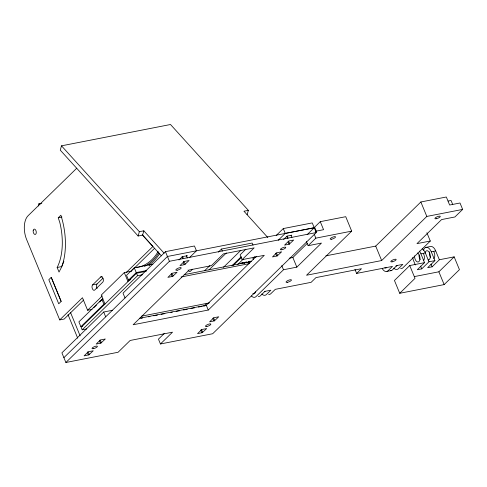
<?xml version="1.0" encoding="UTF-8"?>
<svg xmlns="http://www.w3.org/2000/svg" width="487" height="487" viewBox="0 0 487 487"><rect width="100%" height="100%" fill="white"/><g stroke="black" fill="none" stroke-linecap="round" stroke-linejoin="round"><path stroke-width="0.73" d="M38.43 206.013L38.881 203.803L41.791 203.237M247.134 214.682L248.358 210.36L170.505 124.508L61.49 145.832L60.272 150.154L138.125 236.006L142.6 235.13L161.392 255.852M138.125 236.006L139.349 231.684L61.49 145.832M142.6 235.13L143.817 230.808L139.349 231.684M171.247 273.682C171.558 278.199 174.723 276.665 171.704 273.469M182.01 256.838L182.503 256.552M183.319 261.89C183.617 266.462 186.844 264.8 183.776 261.671M186.551 256.004L187.124 255.712L186.704 255.736M242.806 263.26L243.159 262.828M243.001 263.102C243.664 262.469 241.028 262.767 240.627 263.692M246.933 262.164C240.572 264.648 247.719 260.466 246.635 262.688M246.83 262.523L246.921 262.097M250.525 261.629C250.781 260.636 248.492 261.659 248.151 262.219M250.592 261.787L250.628 261.269M288.079 238.246L286.995 236.073M291.713 235.245L287.239 236.055M288.188 242.112C288.84 246.209 291.001 243.664 288.359 241.205M291.384 235.483L291.701 235.209L291.366 235.264M242.234 263.23L241.808 263.224M245.253 262.749L245.667 262.444M249.758 261.756L249.326 261.75M87.441 352.138C87.855 356.691 90.868 355.139 87.897 351.924M99.512 340.346C99.908 344.893 102.97 343.341 99.969 340.133M187.081 255.778L186.807 255.912M200.894 329.942C201.308 334.478 204.315 332.931 201.35 329.723M212.965 318.145C213.361 322.686 216.423 321.134 213.422 317.932M275.831 253.216C276.159 257.69 279.282 256.272 276.287 253.003M76.776 168.198L28.106 215.717A18.104 10.008 79 0 0 26.663 239.634L59.737 319.91L64.181 319.04L83.648 300.035M58.263 217.78L60.881 215.224A53.412 29.512 79 0 1 61.733 266.858L59.024 272.038L57.149 267.479A47.982 26.511 79 0 0 59.852 222.669L58.263 217.78L61.965 217.056M51.232 277.346L48.816 279.702L58.726 303.785L61.143 301.423L51.232 277.346L61.149 301.416M100.657 277.018A2.892 1.601 78.9 0 1 103.001 278.327A2.892 1.601 78.9 0 1 102.769 282.15L94.721 290.015A2.898 1.601 78.9 0 1 92.378 288.7A2.898 1.601 78.9 0 1 92.609 284.877L100.657 277.018L102.142 276.726M59.737 319.91L82.449 297.734L87.605 310.256L92.049 309.391M92.609 284.877L97.053 284.012L102.958 278.247M131.192 271.222L124.282 272.574L101.266 295.061L104.973 304.052M87.605 310.256L102.3 295.907M126.243 272.519L152.912 246.477L142.21 234.716M152.93 264.118L134.266 267.771L126.535 275.319L128.519 280.135L130.741 279.702M93.681 307.796L96.402 305.136M99.665 301.946L102.934 298.756M130.686 271.655L154.629 248.267M80.879 326.686L103.895 304.198L101.911 299.383L78.888 321.864L80.879 326.686L82.37 326.393M128.519 280.135L136.25 272.586L146.703 270.541M146.228 271.332L136.518 273.231L81.146 327.325L82.175 329.809L86.643 328.938M82.175 329.809L137.547 275.715L142.77 274.692M112.643 310.256L103.694 312.009L61.904 352.838L65.885 362.492L118.091 352.259L130.163 340.462L172.52 332.177L160.448 343.974L158.458 339.147L164.235 333.504M189.388 257.69L196.444 250.799L194.459 245.984L165.464 251.663L123.016 293.137L125.001 297.953M63.888 357.653L167.455 256.479L314.243 227.758L307.157 234.643M65.885 362.492L169.421 261.3L316.227 232.573L312.246 222.912L283.276 228.573L276.226 235.465M178.936 259.973L182.187 256.868L182.753 258.238M89.036 354.688L93.236 350.786L88.281 351.76L84.111 355.869L88.579 354.907M101.107 342.897L105.308 338.995L100.352 339.963L96.183 344.078L100.651 343.11M172.836 276.214L177.018 272.288L172.081 273.28L167.893 277.371L172.38 276.433M184.908 264.423L189.096 260.496L184.153 261.489L179.977 265.604L184.451 264.636M192.56 269.195L190.417 271.289A2.898 1.601 78.9 0 1 188.073 269.981M218.322 252.132L221.469 249.052L252.169 243.05L253.021 245.113M204.522 270.809L209.964 265.494M208.966 269.938L226.376 252.93M223.509 267.278L240.882 250.306M245.868 249.198L240.097 254.841L242.082 259.656L264.295 255.31L208.266 310.042L133.146 324.75L189.175 270.011L211.388 265.665L223.46 253.867L254.153 247.865L242.082 259.656M232.013 265.725L241.242 256.71M233.34 265.336L241.497 257.361M237.626 264.636L243.068 259.321M204.035 305.994L206.738 303.358M254.531 256.661L252.905 258.25L253.471 259.632M139.337 318.328L206.281 305.227L256.326 256.339M278.211 240.28L285.26 233.389L314.231 227.727M283.598 239.501L286.758 236.365L287.622 238.46M277.42 255.748L281.608 251.822L276.665 252.814L272.495 256.929L276.963 255.967M289.491 243.957L293.679 240.03L288.736 241.022L284.566 245.138L289.035 244.17M202.489 332.487L206.677 328.561L201.734 329.553L197.545 333.638L202.032 332.7M214.56 320.689L218.76 316.787L213.805 317.755L209.623 321.846L214.103 320.909M325.87 255.845L375.708 246.093L420.859 201.983L446.329 196.998L449.635 205.027L460.002 203L462.65 209.416L426.813 216.429L381.662 260.539L306.536 275.24L351.687 231.13L345.733 216.685L320.263 221.664L314.626 227.173L316.556 231.855M316.227 232.573L212.667 333.741L160.448 343.974M289.15 258.232L292.857 257.507L307.309 243.39M306.42 241.564L308.125 245.692L321.45 243.08L296.827 267.138L283.495 269.749L256.052 296.559A8.145 4.505 78.9 0 1 251.426 296.011M308.125 245.692L315.85 238.143L351.687 231.13M354.932 269.293L356.63 273.42L361.457 268.702L315.953 277.608L311.126 282.326L275.289 289.339L270.857 293.661A8.145 4.505 78.9 0 1 268.647 294.465M426.892 232.768L430.295 241.028L402.852 267.838A8.145 4.505 78.9 0 1 400.643 268.635M462.65 209.416L454.925 216.965L441.593 219.576L416.969 243.634L430.295 241.028M419.307 251.097A8.145 4.505 78.9 0 1 420.908 253.818L424.548 262.651L409.737 265.549L394.446 280.488L399.724 293.29L444.15 284.597L459.442 269.658L454.164 256.856L439.353 259.754L432.109 266.827L427.671 267.698L434.909 260.618L431.275 251.791A8.145 4.505 78.9 0 0 423.422 250.281M424.548 262.651L417.304 269.725L421.742 268.854L428.986 261.781L434.909 260.618M399.724 293.29L415.015 278.351L409.737 265.549M414.437 276.573L438.872 271.795L454.164 256.856M243.171 262.901L240.742 263.54M250.744 261.519L248.267 262.073M182.26 256.606L186.491 255.894L187.343 257.958M248.358 210.36L243.957 211.224L267.826 237.546M57.149 267.479L61.593 266.608A47.982 26.511 79 0 0 63.882 261.148M448.101 201.058L451.059 200.474L452.715 204.491M315.424 231.288L323.569 229.694L320.263 221.664M184.159 274.65L251.237 261.525M181.091 276.981L249.667 263.564M425.711 247.439L430.155 246.568A8.145 4.505 78.9 0 1 435.719 250.921L439.353 259.754M420.908 253.818L425.352 252.954L428.986 261.781M431.275 251.791L435.719 250.921M356.63 273.42L392.467 266.407L388.042 270.735A8.145 4.505 78.9 0 1 382.338 268.8M141.595 316.148L209.422 302.877M141.041 318.291L142.533 317.999M148.492 316.836L149.984 316.544M153.709 315.813L157.435 315.083M161.16 314.358L164.886 313.628M170.846 312.459L172.337 312.167M176.063 311.443L179.788 310.712M183.514 309.982L187.239 309.251M190.971 308.527L194.697 307.796M198.422 307.066L202.148 306.335M203.633 306.043L205.124 305.757M387.001 271.405L391.445 270.535M244.748 263.224L244.352 263.077M38.881 203.803L39.989 204.826M143.817 230.808L164.137 253.21M420.859 201.983L426.813 216.429M438.872 271.795L444.15 284.597M430.989 264.112L432.109 266.827M420.628 266.139L421.742 268.854M415.344 264.971L413.664 260.898A8.145 4.505 78.9 0 1 412.745 257.513M375.708 246.093L381.662 260.539M314.261 234.29L315.85 238.143M291.08 235.428L291.926 237.492M283.276 228.573L285.26 233.389M292.857 257.507L296.827 267.138M281.796 265.622L283.495 269.749M221.469 249.052L222.322 251.115M206.281 305.227L208.266 310.042M182.643 256.649L183.209 258.025M165.464 251.663L169.421 261.3M149.186 264.124L149.752 265.5M134.266 267.771L136.25 272.586M136.518 273.231L137.547 275.715M124.282 272.574L127.99 281.565M103.694 312.009L105.679 316.824M70.438 312.313L80.136 335.835M68.028 314.669L77.719 338.197M422.186 248.881A8.145 4.505 78.9 0 1 425.352 252.954M425.114 252.741A4.712 2.605 78.9 0 1 429.747 253.289A4.712 2.605 78.9 0 1 428.097 259.967M430.52 257.52A4.712 2.605 78.9 0 1 429.558 251.87M433.673 251.408A4.712 2.605 78.9 0 1 433.814 258.634M420.153 259.547A4.712 2.605 78.9 0 1 419.033 254.987M423.306 253.435A4.712 2.605 78.9 0 1 423.447 260.667M417.548 252.96A4.712 2.605 78.9 0 1 419.983 258.865A4.712 2.605 78.9 0 1 417.024 261.756A4.712 2.605 78.9 0 1 414.589 255.852M397.082 265.494A4.529 2.502 78.9 0 1 395.858 265.939M393.782 268.16A8.145 4.505 78.9 0 0 398.409 268.708L402.834 264.38L396.911 265.543L392.485 269.865A8.145 4.505 78.9 0 1 390.276 270.669M258.287 296.492A8.145 4.505 78.9 0 0 260.496 295.688L264.922 291.366L270.845 290.209L266.419 294.532A8.145 4.505 78.9 0 1 261.793 293.984M255.511 291.829A4.529 2.502 78.9 0 1 252.82 293.564M386.721 267.521A4.529 2.502 78.9 0 1 384.809 267.74M265.092 291.323A4.529 2.502 78.9 0 1 264.514 291.695M97.138 288.456A2.898 1.601 78.9 0 1 97.053 284.012M159.626 253.575A26.255 17.477 -47.4 0 1 148.894 265.147M158.823 252.607A24.52 16.327 -47.4 0 1 144.517 266.401M158.141 251.359A22.786 15.17 -47.4 0 1 138.844 267.144M138.15 267.29A22.786 15.17 -47.4 0 1 135.416 267.619M287.464 282.302A2.898 0.822 -22.4 0 0 291.445 280.013A2.898 0.822 -22.4 0 0 287.342 280.816A2.898 0.822 -22.4 0 0 287.464 282.302M392.205 261.811A2.898 0.822 -22.4 0 0 396.187 259.522A2.898 0.822 -22.4 0 0 392.084 260.326A2.898 0.822 -22.4 0 0 392.205 261.811M436.309 218.724A2.898 0.822 -22.4 0 0 440.291 216.435A2.898 0.822 -22.4 0 0 436.188 217.239A2.898 0.822 -22.4 0 0 436.309 218.724M331.568 239.214A2.898 0.822 -22.4 0 0 335.549 236.925A2.898 0.822 -22.4 0 0 331.446 237.729A2.898 0.822 -22.4 0 0 331.568 239.214M177.274 270.188A2.898 0.822 -22.4 0 0 181.207 267.893A2.898 0.822 -22.4 0 0 177.055 268.739A2.898 0.822 -22.4 0 0 177.274 270.188M281.857 249.721A2.898 0.822 -22.4 0 0 285.79 247.426A2.898 0.822 -22.4 0 0 281.644 248.273A2.898 0.822 -22.4 0 0 281.857 249.721M93.474 348.662A2.898 0.822 -22.4 0 0 97.406 346.367A2.898 0.822 -22.4 0 0 93.26 347.213A2.898 0.822 -22.4 0 0 93.474 348.662M206.926 326.46A2.898 0.822 -22.4 0 0 210.859 324.159A2.898 0.822 -22.4 0 0 206.707 325.012A2.898 0.822 -22.4 0 0 206.926 326.46M33.25 230.278A2.715 1.504 78.9 0 0 34.967 234.448A2.715 1.504 78.9 0 0 35.922 230.595A2.715 1.504 78.9 0 0 33.25 230.278"/></g></svg>
